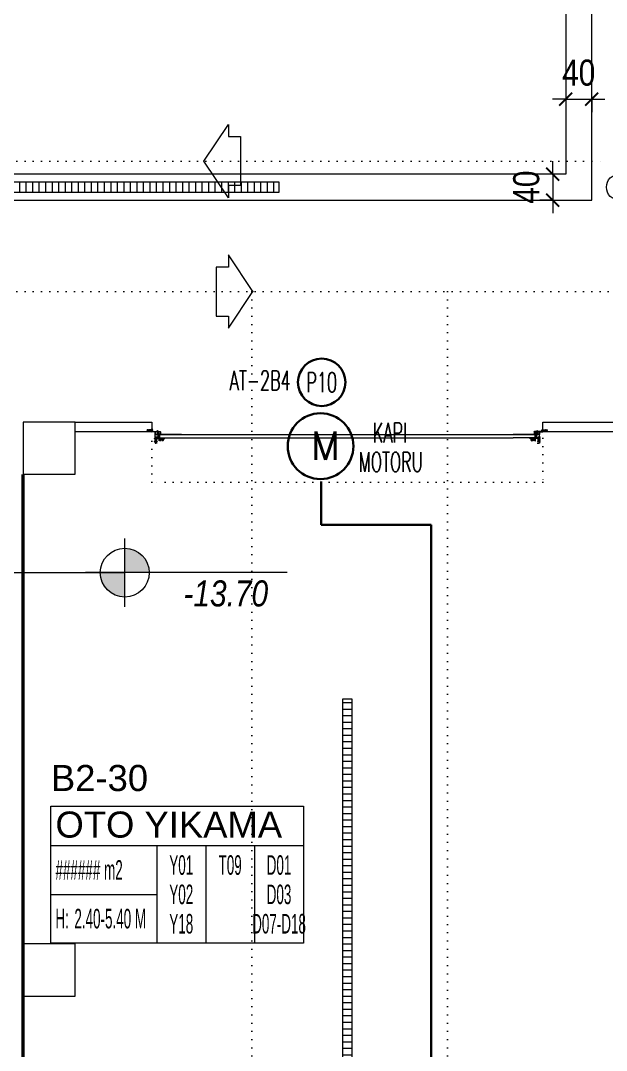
# Model space of a CAD drawing. Header units: metres. Extents: x -13194 to 152406, y -14653 to 29421.
# Drawn here: x 7521 to 8420, y 3117 to 4695 of the extents above; entities that cross this region are included whole.
import ezdxf
from ezdxf.enums import TextEntityAlignment as Align

# ---------------------------------------------------------------- set-up
doc = ezdxf.new("R2010")
doc.units = ezdxf.units.M
doc.header["$LTSCALE"] = 100
doc.header["$MEASUREMENT"] = 0
doc.linetypes.add('DOT2', pattern=[0.125, 0, -0.125])
doc.linetypes.add('HIDDEN', pattern=[0.375, 0.25, -0.125])
doc.layers.get('0').update_dxf_attribs({"color": 9, "lineweight": 9})
for name, color, linetype, lineweight in [('00', 9, 'Continuous', 9), ('01', 9, 'Continuous', 9), ('06D', 9, 'Continuous', 9), ('10', 9, 'Continuous', 9), ('20', 9, 'DOT2', 9), ('21', 9, 'Continuous', 9), ('21_mahal200', 9, 'Continuous', 9), ('25', 9, 'Continuous', 9), ('E-KABLO', 7, 'Continuous', 30), ('E-LINYE', 7, 'Continuous', 30), ('E-MOTOR', 7, 'Continuous', 30), ('E-YAZI', 7, 'Continuous', 30)]:
    doc.layers.add(name, color=color, linetype=linetype, lineweight=lineweight)
doc.styles.add('Arial', font='arial.ttf', dxfattribs={"height": 2.5})
doc.styles.add('E-YAZI', font='txttw.shx')
doc.styles.add('ILGAZ', font='txttw.shx')
doc.styles.add('MuuM_TEXT-ITALIC', font='ARIALNI.TTF')
doc.styles.add('MuuM_TEXT-STANDART', font='ARIALN.TTF')
doc.dimstyles.new('MuuM_DIM200', dxfattribs={"dimscale": 20, "dimtxt": 2, "dimasz": 1, "dimexe": 1, "dimexo": 1, "dimgap": 1, "dimtad": 1, "dimdec": 1, "dimrnd": 0.5, "dimdsep": 46, "dimtxsty": 'MuuM_TEXT-STANDART', "dimblk": 'ARCHTICK', "dimcen": 0, "dimdle": 0.15, "dimclrd": 256, "dimclre": 256, "dimclrt": 256, "dimadec": 0, "dimazin": 0, "dimtfac": 5, "dimtdec": 1, "dimtix": 1, "dimtmove": 2, "dimatfit": 3, "dimldrblk": 'DOT', "dimfxl": 3, "dimfxlon": 1, "dimtolj": 1, "dimlwd": -1, "dimlwe": -1, "dimarcsym": 0})

# ---------------------------------------------------------------- blocks, each defined once
blk = doc.blocks.new('100_MOTOR')
at = {"layer": 'E-MOTOR', "color": 4}
blk.add_circle((0, 0), 1.866, dxfattribs=at)
at = {"layer": 'E-MOTOR', "color": 3, "linetype": 'Continuous', "style": 'ILGAZ'}
blk.add_text('M', height=1.62, dxfattribs=at).set_placement((-0.552, -0.782))
blk = doc.blocks.new('p-kolon_80x80')
blk.add_lwpolyline([(-40, -40), (40, -40), (40, 40), (-40, 40)], close=True)
blk = doc.blocks.new('2.bod.sitatik')
at = {"layer": '01'}
for p in [(7565, -4590), (7565, -5390)]:
    blk.add_blockref('p-kolon_80x80', p, dxfattribs=at)
blk = doc.blocks.new('p-seksiyoonel kapı profil')
for p, q in [((-6.6, 4.1), (-6.8, 4.1)), ((-6.8, -13), (-6.8, 4.1)), ((-6.6, -13), (-6.6, 4.1)), ((-6.3, 4.4), (-6.3, 4.6)), ((-6.3, 4.6), (1, 4.6)), ((-6.3, 4.4), (1, 4.4)), ((-1.4, 1.3), (-1.8, 1.6)), ((-1.8, 1.6), (-1.8, -2.4)), ((-1.8, 1.6), (-1.8, -2.4)), ((-1.4, 1.3), (-1.4, -2.4)), ((-1.2, 1.2), (-1.2, -2.4)), ((-0.7, 1.6), (-1, 1.3)), ((-1, 1.3), (-1, -2.4)), ((-0.7, 1.6), (-0.7, -2.4)), ((-0.6, 1.6), (-0.6, -2.4)), ((0, 0), (33.9, 0)), ((0, 0), (0, 0)), ((1, 4.4), (1, 4.6)), ((1.3, 4.1), (1.5, 4.1)), ((1.3, 4.1), (1.3, 1.6)), ((1.5, 1.6), (1.3, 1.6)), ((1.5, 4.1), (1.5, 1.6)), ((-7.8, -4.2), (-7.8, -3.9)), ((-7.5, -3.9), (-7.8, -3.9)), ((-7.5, -4.2), (-7.8, -4.2)), ((-7.8, -4.2), (-7.1, -4.2)), ((-7.8, -4.2), (-7.8, -4.2)), ((-7.8, -6.5), (-7.8, -6.3)), ((-7.5, -6.3), (-7.8, -6.3)), ((-7.5, -6.5), (-7.8, -6.5)), ((-7.8, -6.6), (-7.8, -6.5)), ((-7.8, -6.6), (-7.1, -6.6)), ((-7.8, -8.9), (-7.8, -8.6)), ((-7.5, -8.6), (-7.8, -8.6)), ((-7.5, -8.9), (-7.8, -8.9)), ((-7.8, -8.9), (-7.1, -8.9)), ((-7.8, -8.9), (-7.8, -8.9)), ((-7.8, -11.3), (-7.8, -11)), ((-7.5, -11), (-7.8, -11)), ((-7.5, -11.3), (-7.8, -11.3)), ((-7.8, -11.3), (-7.1, -11.3)), ((-7.8, -11.3), (-7.8, -11.3)), ((-7.5, -3.9), (-6.8, -3.9)), ((-7.5, -4.2), (-7.5, -3.9)), ((-6.8, -4.2), (-7.5, -4.2)), ((-7.5, -6.3), (-6.8, -6.3)), ((-7.5, -6.5), (-7.5, -6.3)), ((-6.8, -6.5), (-7.5, -6.5)), ((-7.5, -8.6), (-6.8, -8.6)), ((-7.5, -8.9), (-7.5, -8.6)), ((-6.8, -8.9), (-7.5, -8.9)), ((-7.5, -11), (-6.8, -11)), ((-7.5, -11.3), (-7.5, -11)), ((-6.8, -11.3), (-7.5, -11.3)), ((-7.1, -3.4), (-6.8, -3.4)), ((-7.1, -3.6), (-7.1, -3.4)), ((-7.1, -3.6), (-7.1, -3.9)), ((-6.8, -3.6), (-7.1, -3.6)), ((-7.1, -4.2), (-7.1, -4.7)), ((-6.8, -4.7), (-7.1, -4.7)), ((-7.1, -5.8), (-6.8, -5.8)), ((-7.1, -6), (-7.1, -5.8)), ((-7.1, -6), (-7.1, -6.3)), ((-6.8, -6), (-7.1, -6)), ((-7.1, -6.5), (-7.1, -7.1)), ((-6.8, -7.1), (-7.1, -7.1)), ((-7.1, -8.1), (-6.8, -8.1)), ((-7.1, -8.4), (-7.1, -8.1)), ((-7.1, -8.4), (-7.1, -8.6)), ((-6.8, -8.4), (-7.1, -8.4)), ((-7.1, -8.9), (-7.1, -9.4)), ((-6.8, -9.4), (-7.1, -9.4)), ((-7.1, -10.5), (-6.8, -10.5)), ((-7.1, -10.7), (-7.1, -10.5)), ((-7.1, -10.7), (-7.1, -11)), ((-6.8, -10.7), (-7.1, -10.7)), ((-7.1, -11.3), (-7.1, -11.8)), ((-6.8, -11.8), (-7.1, -11.8)), ((-6.8, -3.6), (-6.8, -3.4)), ((-6.8, -3.6), (-6.8, -3.9)), ((-6.8, -4.7), (-6.8, -4.2)), ((-6.8, -6), (-6.8, -5.8)), ((-6.8, -6), (-6.8, -6.3)), ((-6.8, -7.1), (-6.8, -6.6)), ((-6.8, -8.4), (-6.8, -8.1)), ((-6.8, -8.4), (-6.8, -8.6)), ((-6.8, -9.4), (-6.8, -8.9)), ((-6.8, -10.7), (-6.8, -10.5)), ((-6.8, -10.7), (-6.8, -11)), ((-6.8, -11.8), (-6.8, -11.3)), ((-6.6, -13), (-6.8, -13)), ((-6.8, -13), (-6.8, -13)), ((-6.6, -3.9), (-3.5, -3.9)), ((-6.6, -4.2), (-3.5, -4.2)), ((-6.6, -6.3), (-3.5, -6.3)), ((-6.6, -6.5), (-3.5, -6.5)), ((-6.6, -8.7), (-3.5, -8.7)), ((-6.6, -8.9), (-3.5, -8.9)), ((-6.6, -11), (-3.5, -11)), ((-6.6, -11.3), (-3.5, -11.3)), ((-6.3, -13.3), (-6.3, -13.5)), ((-3.3, -13.3), (-6.3, -13.3)), ((-3.3, -13.5), (-6.3, -13.5)), ((-6.3, -13.5), (-5.7, -13.5)), ((-6.3, -13.5), (-6.3, -13.5)), ((-3.4, -4.3), (-6, -4.3)), ((-6, -6.1), (-6, -4.3)), ((-6, -4.7), (-6, -4.7)), ((-6, -5.5), (-6, -4.7)), ((-6, -5.7), (-6, -5.5)), ((-6, -5.7), (-6, -5.7)), ((-6, -6.1), (-3.4, -6.1)), ((-5.7, -13.5), (-5.5, -13.5)), ((-5.7, -13.5), (-5.7, -13.5)), ((-5.5, -13.5), (-5.5, -13.5)), ((-3.5, -3.9), (-3.5, -4.2)), ((-3.5, -6.3), (-3.5, -6.5)), ((-3.5, -8.7), (-3.5, -8.9)), ((-3.5, -11), (-3.5, -11.3)), ((-3.4, -6.1), (-3.4, -4.3)), ((-2.1, -4.4), (-3.4, -4.4)), ((-3.4, -6), (-0.6, -6)), ((-3.3, -13.3), (-3.3, -13.5)), ((-2.1, -2.5), (-2.1, -2.4)), ((-2.1, -2.4), (-0.6, -2.4)), ((-2.1, -2.5), (-0.6, -2.5)), ((-2.1, -4.8), (-2.1, -2.5)), ((-2.1, -4.8), (-0.6, -4.8)), ((-1.6, -3.4), (-1.7, -3.6)), ((-1.7, -3.6), (-1.7, -3.7)), ((-1.7, -3.6), (-1.7, -3.8)), ((-1.7, -3.7), (-1.7, -3.9)), ((-1.7, -3.8), (-1.6, -3.9)), ((-1.7, -3.9), (-1.6, -4)), ((-1.4, -3.3), (-1.6, -3.3)), ((-1.6, -3.3), (-1.6, -3.4)), ((-1.6, -3.8), (-1.4, -3.6)), ((-1.6, -3.9), (-1.5, -4)), ((-1.6, -4), (-1.5, -4.1)), ((-1.5, -4), (-1.4, -4)), ((-1.5, -4.1), (-1.4, -4.1)), ((-1.3, -3.2), (-1.4, -3.3)), ((-1.4, -3.3), (-1.4, -3.6)), ((-1.4, -4), (-1.2, -4.1)), ((-1.4, -4.1), (-1.2, -4.1)), ((-1.2, -3.2), (-1.3, -3.2)), ((-1.2, -3.2), (-1.2, -3.5)), ((-1, -3.3), (-1.2, -3.2)), ((-1.2, -4.1), (-1.1, -4)), ((-1.2, -4.1), (-1.1, -4.1)), ((-1.1, -4), (-1, -4)), ((-1.1, -4.1), (-1, -4.1)), ((-1, -3.3), (-1, -3.6)), ((-0.9, -3.3), (-1, -3.3)), ((-1, -3.6), (-0.8, -3.8)), ((-1, -4), (-0.9, -3.9)), ((-1, -4.1), (-0.9, -4)), ((-0.8, -3.4), (-0.9, -3.3)), ((-0.9, -3.9), (-0.8, -3.8)), ((-0.9, -4), (-0.8, -3.9)), ((-0.8, -3.6), (-0.8, -3.4)), ((-0.8, -3.7), (-0.8, -3.6)), ((-0.8, -3.8), (-0.8, -3.6)), ((-0.8, -3.9), (-0.8, -3.7)), ((-0.1, 0), (-0.6, 0)), ((-0.6, -2), (-0.6, 0)), ((-0.6, -0.6), (-0.6, -0.7)), ((-0.6, -1.7), (-0.6, -1.7)), ((-0.6, -2), (-0.1, -2)), ((-0.6, -2), (-0.6, -2.4)), ((-0.6, -2.4), (-0.6, -2.5)), ((-0.6, -2.4), (-0.1, -2.4)), ((-0.6, -2.5), (-0.6, -2.5)), ((-0.6, -3.2), (-0.6, -2.5)), ((-0.6, -2.5), (-0.2, -2.5)), ((-0.6, -4.8), (-0.6, -3.2)), ((-0.6, -3.2), (-0.5, -3.2)), ((-0.6, -5.8), (-0.6, -4.8)), ((-0.6, -4.8), (-0.5, -4.8)), ((-0.6, -4.8), (-0.6, -5.3)), ((-0.1, -5.3), (-0.6, -5.3)), ((-0.6, -9.6), (-0.6, -5.3)), ((-0.6, -5.8), (-0.6, -5.8)), ((-0.6, -6), (-0.6, -5.8)), ((-0.1, -9.6), (-0.6, -9.6)), ((-0.5, -3.2), (-0.4, -3.2)), ((-0.5, -4.8), (-0.5, -3.2)), ((-0.4, -4.8), (-0.5, -4.8)), ((-0.4, -3.1), (-0.3, -2.9)), ((-0.4, -3.2), (-0.4, -3.1)), ((-0.3, -4.8), (-0.4, -4.8)), ((-0.3, -2.7), (-0.2, -2.5)), ((-0.3, -2.9), (-0.3, -2.7)), ((-0.2, -4.8), (-0.3, -4.8)), ((-0.3, -4.8), (-0.3, -4.8)), ((-0.2, -2.5), (-0.2, -2.5)), ((-0.2, -2.5), (-0.1, -2.5)), ((-0.1, -4.8), (-0.2, -4.8)), ((-0.2, -4.8), (-0.2, -4.8)), ((-0.1, -5.8), (-0.2, -5.8)), ((-0.2, -5.8), (0.4, -5.8)), ((-0.1, -0.2), (-0.1, 0)), ((-0.1, -0.2), (0, -0.2)), ((-0.1, -5.3), (-0.1, -0.2)), ((-0.1, -2.5), (-0.1, -2.4)), ((-0.1, -2.5), (-0.1, -2.5)), ((-0.1, -4.8), (-0.1, -4.8)), ((-0.1, -4.8), (-0.1, -4.8)), ((-0.1, -5.3), (0, -5.3)), ((-0.1, -5.8), (-0.1, -5.3)), ((0.4, -5.8), (-0.1, -5.8)), ((0.1, -5.8), (-0.1, -5.8)), ((-0.1, -9.6), (-0.1, -5.8)), ((33.9, 0), (0, 0)), ((0, 0), (0, -0.4)), ((0, -0.4), (0, -0.5)), ((0, -0.5), (0, -0.6)), ((0, -0.6), (0, -0.6)), ((0, -0.6), (0, -0.9)), ((0, -0.9), (0, -0.9)), ((0, -0.9), (0, -0.9)), ((0, -0.9), (0, -1.5)), ((0, -1.5), (0, -1.6)), ((0, -1.6), (0, -2.1)), ((0, -2.1), (0, -2.2)), ((0, -2.2), (0, -2.3)), ((0, -2.3), (0, -2.7)), ((0, -2.7), (0, -3.1)), ((0, -3.1), (0, -3.2)), ((0, -3.2), (0, -3.4)), ((0, -3.4), (0, -4.5)), ((0, -4.5), (0, -4.5)), ((0, -4.5), (0, -4.5)), ((0, -4.5), (0, -4.8)), ((0, -4.8), (0, -4.8)), ((0, -4.8), (0, -4.9)), ((0, -4.9), (0, -5.1)), ((0, -5.1), (0, -5.4)), ((0, -5.4), (33.9, -5.4)), ((0.1, -5.8), (0.1, -5.4)), ((0.1, -5.8), (0.1, -5.9)), ((0.3, -5.8), (0.1, -5.8)), ((0.1, -5.8), (0.2, -5.8)), ((0.4, -5.9), (0.1, -5.9)), ((0.1, -5.9), (0.4, -5.9)), ((0.4, -6.6), (0.1, -6.6)), ((0.1, -7.6), (0.4, -7.6)), ((0.1, -8.7), (0.1, -8.3)), ((0.4, -8.3), (0.1, -8.3)), ((2.2, -8.7), (0.1, -8.7)), ((0.3, -5.8), (0.3, -5.4)), ((0.3, -5.8), (0.4, -5.8)), ((0.4, -5.4), (0.4, -5.5)), ((0.4, -5.8), (0.4, -5.4)), ((0.4, -5.5), (0.4, -5.5)), ((0.4, -5.5), (0.4, -5.6)), ((0.4, -5.6), (0.4, -5.7)), ((0.4, -5.7), (0.4, -5.8)), ((0.4, -8.4), (0.4, -5.8)), ((3.9, -5.8), (0.4, -5.8)), ((0.4, -8.4), (0.4, -5.8)), ((0.4, -5.8), (0.4, -5.8)), ((3.9, -8.4), (0.4, -8.4)), ((0.4, -8.4), (0.4, -8.4)), ((0.9, -7.1), (0.9, -7.2)), ((1, -7.1), (0.9, -7.1)), ((0.9, -7.2), (1, -7.4)), ((1, -7.4), (1.1, -7.6)), ((1.1, -7.6), (1.2, -7.8)), ((1.1, -9.2), (1.1, -8.7)), ((1.2, -9.2), (1.1, -9.2)), ((1.1, -9.2), (1.1, -9.2)), ((1.1, -9.2), (1.2, -9.2)), ((1.1, -9.2), (1.1, -9.2)), ((1.1, -9.2), (1.1, -9.2)), ((1.2, -9.2), (1.1, -9.2)), ((1.3, -6.8), (1.2, -7)), ((1.2, -7), (1.2, -7.2)), ((1.2, -7.2), (1.3, -7.4)), ((1.2, -7.8), (1.3, -8)), ((1.2, -9.2), (1.2, -8.7)), ((1.2, -9.2), (1.4, -9.2)), ((1.4, -9.2), (1.2, -9.2)), ((1.6, -9.2), (1.2, -9.2)), ((1.2, -9.2), (1.2, -9.2)), ((1.4, -6.4), (1.3, -6.6)), ((1.3, -6.6), (1.3, -6.8)), ((1.3, -7.1), (1.4, -6.9)), ((1.4, -7.3), (1.3, -7.1)), ((1.3, -7.4), (1.3, -7.6)), ((1.3, -7.6), (1.5, -7.8)), ((1.3, -8), (1.5, -8.1)), ((1.6, -6.2), (1.4, -6.4)), ((1.6, -6.5), (1.4, -6.6)), ((1.4, -6.7), (1.4, -6.6)), ((1.4, -6.6), (1.5, -6.9)), ((1.5, -6.6), (1.4, -6.6)), ((1.4, -6.9), (1.4, -6.7)), ((1.4, -6.9), (1.4, -6.7)), ((1.4, -7.1), (1.4, -6.9)), ((1.4, -7.3), (1.4, -7.1)), ((1.5, -7.5), (1.4, -7.3)), ((1.4, -7.5), (1.4, -7.3)), ((1.5, -7.7), (1.4, -7.5)), ((1.4, -9.2), (1.7, -9.2)), ((1.4, -9.2), (1.4, -9.2)), ((1.6, -9.2), (1.4, -9.2)), ((1.5, -6.5), (1.7, -6.3)), ((1.5, -6.6), (1.6, -6.5)), ((1.5, -6.6), (1.5, -6.5)), ((1.5, -6.6), (1.6, -6.5)), ((1.5, -6.9), (1.5, -6.6)), ((1.5, -6.9), (1.5, -7.2)), ((1.6, -7.1), (1.5, -6.9)), ((1.5, -7.2), (1.5, -7.2)), ((1.5, -7.2), (1.5, -7.5)), ((1.5, -7.7), (1.5, -7.5)), ((1.5, -7.5), (1.5, -7.8)), ((1.5, -7.7), (1.5, -7.7)), ((1.5, -7.8), (1.6, -8)), ((1.6, -7.8), (1.5, -7.8)), ((1.5, -7.8), (1.8, -7.9)), ((1.5, -8.1), (1.7, -8.2)), ((1.7, -6.1), (1.6, -6.2)), ((1.6, -6.5), (1.7, -6.3)), ((1.6, -6.5), (2, -6.3)), ((1.9, -6.3), (1.6, -6.5)), ((1.6, -6.8), (1.7, -6.7)), ((1.6, -6.9), (1.6, -6.8)), ((1.6, -7.1), (1.6, -6.9)), ((1.6, -7.2), (1.6, -7.1)), ((1.6, -7.2), (1.6, -7.1)), ((1.6, -7.5), (1.6, -7.2)), ((1.6, -7.3), (1.6, -7.2)), ((1.6, -7.4), (1.6, -7.3)), ((1.7, -7.6), (1.6, -7.4)), ((1.6, -7.8), (1.6, -7.5)), ((1.7, -7.9), (1.6, -7.8)), ((1.7, -7.9), (1.6, -7.8)), ((1.9, -7.9), (1.6, -7.8)), ((1.6, -8), (1.8, -8.1)), ((1.7, -9.2), (1.6, -9.2)), ((1.9, -6), (1.7, -6.1)), ((1.7, -6.3), (1.9, -6.2)), ((1.7, -6.3), (1.8, -6.2)), ((1.7, -6.6), (1.8, -6.4)), ((1.7, -6.7), (1.7, -6.6)), ((1.8, -7.7), (1.7, -7.6)), ((1.9, -8), (1.7, -7.9)), ((1.8, -8), (1.7, -7.9)), ((1.7, -8.2), (1.9, -8.3)), ((1.7, -9.2), (1.7, -8.7)), ((1.7, -9.2), (1.9, -9.2)), ((1.9, -9.2), (1.7, -9.2)), ((2, -9.2), (1.7, -9.2)), ((1.8, -6.2), (2, -6.1)), ((1.8, -6.4), (1.9, -6.4)), ((1.8, -7.8), (1.8, -7.7)), ((1.9, -7.9), (1.8, -7.8)), ((1.8, -7.9), (2.1, -8)), ((2, -8.1), (1.8, -8)), ((1.8, -8.1), (1.9, -8.2)), ((2.1, -5.9), (1.9, -6)), ((1.9, -6.2), (2.1, -6.1)), ((2, -6.2), (1.9, -6.3)), ((1.9, -6.4), (2, -6.3)), ((2, -7.9), (1.9, -7.9)), ((2.1, -8), (1.9, -7.9)), ((2.1, -8.1), (1.9, -8)), ((1.9, -8.2), (2.1, -8.3)), ((1.9, -8.3), (2.1, -8.3)), ((2.1, -9.2), (1.9, -9.2)), ((1.9, -9.2), (1.9, -9.2)), ((2, -9.2), (1.9, -9.2)), ((2.4, -5.9), (2, -6.2)), ((2, -6.1), (2.2, -6)), ((2, -6.3), (2.1, -6.2)), ((2, -6.3), (2.1, -6.2)), ((2, -6.9), (2.1, -6.8)), ((2.1, -6.9), (2, -7.1)), ((2, -7.1), (2, -6.9)), ((2, -7.1), (2, -7.2)), ((2, -7.2), (2, -7.1)), ((2, -7.2), (2.1, -7.3)), ((2, -7.4), (2, -7.2)), ((2.1, -7.5), (2, -7.4)), ((2.1, -8), (2, -7.9)), ((2.2, -8.2), (2, -8.1)), ((2.1, -9.2), (2, -9.2)), ((2.3, -5.9), (2.1, -5.9)), ((2.1, -6.2), (2.4, -5.9)), ((2.1, -6.1), (2.3, -6)), ((2.1, -6.2), (2.2, -6.1)), ((2.1, -6.8), (2.2, -6.6)), ((2.3, -6.7), (2.1, -6.8)), ((2.1, -6.8), (2.1, -6.9)), ((2.1, -7.3), (2.2, -7.5)), ((2.3, -7.6), (2.1, -7.5)), ((2.1, -8), (2.1, -8)), ((2.1, -8), (2.1, -8)), ((2.1, -8), (2.4, -8.1)), ((2.4, -8.1), (2.1, -8)), ((2.3, -8), (2.1, -8)), ((2.3, -8.2), (2.1, -8.1)), ((2.1, -8.3), (2.4, -8.3)), ((2.1, -8.3), (2.2, -8.3)), ((2.1, -9.2), (2.1, -8.7)), ((2.1, -9.2), (2.1, -9.2)), ((2.2, -6), (2.3, -6)), ((2.2, -6.1), (2.3, -6.1)), ((2.2, -6.6), (2.3, -6.5)), ((2.2, -7.5), (2.3, -7.5)), ((2.5, -8.2), (2.2, -8.2)), ((2.2, -8.7), (2.2, -8.4)), ((4.6, -8.7), (2.2, -8.7)), ((2.4, -5.9), (2.3, -5.9)), ((2.3, -6), (2.3, -6)), ((2.3, -6.1), (2.5, -6.1)), ((2.3, -6.5), (2.5, -6.5)), ((2.5, -6.6), (2.3, -6.6)), ((2.4, -6.6), (2.3, -6.7)), ((2.3, -7.5), (2.5, -7.6)), ((2.3, -7.6), (2.5, -7.6)), ((2.4, -7.7), (2.3, -7.6)), ((2.4, -8.1), (2.3, -8)), ((2.5, -8.2), (2.3, -8.2)), ((2.5, -5.9), (2.4, -5.9)), ((2.4, -5.9), (2.4, -5.9)), ((2.4, -5.9), (2.7, -6.1)), ((2.5, -6.6), (2.4, -6.6)), ((2.6, -7.7), (2.4, -7.7)), ((2.4, -8.1), (2.6, -8.2)), ((2.7, -8.2), (2.4, -8.1)), ((2.5, -8.1), (2.4, -8.1)), ((2.4, -8.3), (2.6, -8.3)), ((2.7, -5.9), (2.5, -5.9)), ((2.5, -6), (2.7, -6)), ((2.5, -6.1), (2.6, -6.1)), ((2.5, -6.5), (2.6, -6.5)), ((2.5, -6.5), (2.5, -6.5)), ((2.5, -6.5), (2.7, -6.6)), ((2.5, -6.5), (2.6, -6.5)), ((2.5, -6.5), (2.6, -6.5)), ((2.7, -6.6), (2.5, -6.6)), ((2.7, -6.6), (2.5, -6.6)), ((2.5, -7.6), (2.7, -7.6)), ((2.5, -7.6), (2.6, -7.6)), ((2.7, -7.6), (2.5, -7.7)), ((2.6, -7.7), (2.5, -7.7)), ((2.5, -7.7), (2.5, -7.7)), ((2.6, -7.7), (2.5, -7.7)), ((2.7, -8.1), (2.5, -8.1)), ((2.5, -8.2), (2.5, -8.2)), ((2.6, -6.1), (2.7, -6.1)), ((2.6, -6.5), (2.8, -6.6)), ((2.6, -6.5), (2.8, -6.5)), ((2.6, -6.5), (2.7, -6.5)), ((2.6, -7.6), (2.8, -7.5)), ((2.8, -7.6), (2.6, -7.7)), ((2.8, -7.6), (2.6, -7.7)), ((2.7, -7.7), (2.6, -7.7)), ((2.7, -8.2), (2.6, -8.2)), ((2.6, -8.3), (2.7, -8.3)), ((2.9, -6), (2.7, -5.9)), ((2.7, -6), (2.9, -6.1)), ((2.7, -6.1), (2.9, -6.1)), ((2.7, -6.1), (3, -6.2)), ((2.7, -6.5), (2.9, -6.6)), ((2.7, -6.6), (2.7, -6.6)), ((2.8, -6.7), (2.7, -6.6)), ((2.7, -6.6), (2.8, -6.7)), ((2.8, -7.5), (2.7, -7.6)), ((2.7, -7.6), (2.7, -7.6)), ((2.9, -7.6), (2.7, -7.7)), ((2.8, -8.1), (2.7, -8.1)), ((2.9, -8.2), (2.7, -8.3)), ((2.8, -8.2), (2.7, -8.2)), ((2.7, -8.3), (2.7, -8.3)), ((2.8, -6.5), (2.9, -6.6)), ((2.8, -6.7), (2.8, -6.6)), ((2.8, -6.6), (2.9, -6.7)), ((2.9, -6.8), (2.8, -6.7)), ((2.8, -6.7), (2.9, -6.7)), ((2.9, -7.4), (2.8, -7.5)), ((2.8, -7.6), (2.8, -7.5)), ((2.8, -7.5), (2.8, -7.5)), ((2.8, -7.5), (2.9, -7.5)), ((2.9, -7.5), (2.8, -7.6)), ((2.9, -7.5), (2.8, -7.6)), ((3.1, -7.9), (2.8, -8.2)), ((2.9, -8), (2.8, -8.1)), ((2.9, -8.1), (2.8, -8.2)), ((3.1, -6.1), (2.9, -6)), ((2.9, -6.1), (3.1, -6.2)), ((2.9, -6.1), (3, -6.2)), ((2.9, -6.6), (3, -6.7)), ((2.9, -6.6), (3, -6.7)), ((2.9, -6.7), (3, -6.8)), ((3, -6.9), (2.9, -6.8)), ((2.9, -7.5), (3, -7.3)), ((3, -7.4), (2.9, -7.5)), ((3, -7.4), (2.9, -7.5)), ((3, -7.5), (2.9, -7.6)), ((3.3, -8), (2.9, -8.2)), ((3.1, -8), (2.9, -8.1)), ((3, -8), (2.9, -8)), ((3, -6.2), (3.1, -6.2)), ((3, -6.2), (3, -6.2)), ((3, -6.2), (3.3, -6.3)), ((3, -6.7), (3.1, -6.9)), ((3, -6.7), (3, -6.9)), ((3, -6.8), (3.1, -6.9)), ((3, -7.1), (3, -6.9)), ((3, -6.9), (3.1, -7)), ((3, -7.2), (3, -7.1)), ((3.1, -7.1), (3, -7.3)), ((3, -7.3), (3, -7.2)), ((3.1, -7.2), (3, -7.4)), ((3, -7.3), (3, -7.4)), ((3.1, -7.4), (3, -7.5)), ((3.1, -7.9), (3, -8)), ((3.2, -6.2), (3.1, -6.1)), ((3.1, -6.2), (3.3, -6.3)), ((3.1, -6.2), (3.2, -6.3)), ((3.1, -6.9), (3.1, -7.1)), ((3.1, -6.9), (3.2, -7)), ((3.2, -7), (3.1, -7.2)), ((3.1, -7), (3.1, -7.2)), ((3.1, -7.2), (3.1, -7.4)), ((3.2, -7.8), (3.1, -7.9)), ((3.3, -7.8), (3.1, -7.9)), ((3.3, -7.9), (3.1, -8)), ((3.2, -6.3), (3.3, -6.4)), ((3.3, -7.7), (3.2, -7.8)), ((3.3, -6.2), (3.4, -6.4)), ((3.3, -6.3), (3.5, -6.4)), ((3.3, -6.4), (3.4, -6.5)), ((3.4, -7.6), (3.3, -7.7)), ((3.6, -7.6), (3.3, -7.8)), ((3.5, -7.7), (3.3, -8)), ((3.4, -7.8), (3.3, -7.9)), ((3.4, -6.5), (3.4, -6.6)), ((3.4, -6.6), (3.5, -6.7)), ((3.5, -7.5), (3.4, -7.6)), ((3.5, -6.4), (3.5, -6.7)), ((3.5, -6.5), (3.6, -6.9)), ((3.5, -6.7), (3.6, -6.9)), ((3.5, -6.7), (3.5, -6.9)), ((3.5, -6.7), (3.6, -7)), ((3.5, -6.9), (3.6, -7)), ((3.6, -7.3), (3.5, -7.4)), ((3.5, -7.4), (3.5, -7.5)), ((3.5, -7.6), (3.5, -7.7)), ((3.6, -6.9), (3.6, -7.3)), ((3.6, -6.9), (3.6, -7.1)), ((3.6, -7), (3.6, -7.1)), ((3.6, -7), (3.6, -7)), ((3.6, -7), (3.6, -7.3)), ((3.6, -7.1), (3.6, -7.2)), ((3.6, -7.1), (3.6, -7.3)), ((3.6, -7.3), (3.6, -7.4)), ((3.6, -7.3), (3.6, -7.6)), ((3.9, -5.5), (3.9, -5.4)), ((3.9, -5.6), (3.9, -5.5)), ((3.9, -5.5), (3.9, -5.5)), ((3.9, -5.7), (3.9, -5.6)), ((3.9, -5.8), (3.9, -5.7)), ((3.9, -8.4), (3.9, -5.8)), ((3.9, -5.8), (4, -5.8)), ((3.9, -7.6), (6.1, -7.6)), ((3.9, -8.3), (6.1, -8.3)), ((3.9, -9.2), (3.9, -8.7)), ((3.9, -9.2), (4, -9.2)), ((4, -9.2), (3.9, -9.2)), ((4.1, -9.2), (3.9, -9.2)), ((4, -5.8), (4, -5.4)), ((4, -5.8), (4, -7.6)), ((8.9, -5.8), (4, -5.8)), ((4.1, -9.2), (4, -9.2)), ((4, -9.2), (4.1, -9.2)), ((4, -9.2), (4, -9.2)), ((4.1, -9.2), (4.1, -8.7)), ((4.1, -9.2), (4.4, -9.2)), ((4.4, -9.2), (4.1, -9.2)), ((4.6, -9.2), (4.1, -9.2)), ((4.1, -9.2), (4.1, -9.2)), ((4.4, -9.2), (4.6, -9.2)), ((4.4, -9.2), (4.4, -9.2)), ((4.6, -9.2), (4.4, -9.2)), ((4.6, -8.3), (4.6, -9.7)), ((5.7, -9.7), (4.6, -9.7)), ((5.7, -9.7), (5.7, -8.3)), ((5.9, -8.7), (5.7, -8.7)), ((5.9, -8.7), (5.9, -8.3)), ((6.1, -7.6), (6.1, -8.3)), ((6.1, -7.6), (6.6, -7.6)), ((6.1, -8.3), (6.6, -8.3)), ((6.3, -7.6), (6.3, -5.8)), ((8, -5.8), (6.6, -5.8)), ((6.6, -5.8), (8.1, -5.8)), ((6.6, -7.6), (6.6, -8.3)), ((6.8, -5.8), (6.8, -5.9)), ((7.8, -5.9), (6.8, -5.9)), ((6.8, -5.9), (7.8, -5.9)), ((7.8, -5.9), (7.8, -5.8)), ((8.9, -5.8), (8.9, -5.4))]:
    blk.add_line(p, q)
for centre, radius, start, end in [((-6.3, 4.1), 0.473, 90, 180), ((-6.3, 4.1), 0.236, 90, 180), ((-1.2, 1.5), 0.295, 225, 269.1856), ((-1.2, 1.5), 0.295, 270.3711, 314.3764), ((1, 4.1), 0.473, 0, 90), ((1, 4.1), 0.236, 0, 90), ((-6.8, -3.9), 0.0295, 180, 258.463), ((-6.8, -4.2), 0.0295, 101.537, 180), ((-6.8, -6.3), 0.0295, 180, 258.463), ((-6.8, -6.6), 0.0295, 101.537, 180), ((-6.8, -8.6), 0.0295, 180, 258.463), ((-6.8, -8.9), 0.0295, 101.537, 180), ((-6.8, -11), 0.0295, 180, 258.463), ((-6.8, -11.3), 0.0295, 101.537, 180), ((-6.3, -13), 0.473, 180, 270), ((-6.3, -13), 0.473, 180, 270), ((-6.3, -13), 0.236, 180, 270), ((-1.2, -3.8), 0.295, 90.8144, 135), ((-1.2, -3.8), 0.295, 45.6236, 89.6289), ((-0.1, -5.3), 0.472, 180, 270), ((-0.1, -5.8), 0.0295, 180, 270), ((0.1, -7.1), 0.502, 90, 116.3511), ((0.1, -7.1), 0.502, 243.6489, 270), ((0.1, -5.9), 0.0177, 180, 270), ((6.6, -5.8), 0.0295, 180, 270), ((6.8, -5.9), 0.0177, 180, 270), ((7.8, -5.9), 0.0177, 270, 0), ((8, -5.8), 0.0295, 270, 0)]:
    blk.add_arc(centre, radius, start, end)
blk = doc.blocks.new('çelik dübel')
at = {"layer": '10', "linetype": 'HIDDEN', "ltscale": 7}
for p, q in [((-87, -2), (-85, 2)), ((-85, -6), (-85, 2)), ((-68, 2), (-85, 2)), ((-75, -6), (-75, 2)), ((-70, -6), (-70, 2)), ((-68, 3), (-58, 2)), ((-68, -7), (-68, 3)), ((-58, -6), (-58, 2)), ((-53, 2), (-58, 2)), ((-8, 2), (-58, 2)), ((-53, -6), (-53, 2)), ((-25, -6), (-25, 2)), ((-25, -6), (-24, 2)), ((-23, -6), (-22, 2)), ((-21, -6), (-20, 2)), ((-19, -6), (-18, 2)), ((-17, -6), (-16, 2)), ((-85, -6), (-87, -2)), ((-68, -6), (-85, -6)), ((-68, -7), (-58, -6)), ((-53, -5), (-58, -5)), ((-8, -6), (-58, -6))]:
    blk.add_line(p, q, dxfattribs=at)
at = {"layer": '10', "linetype": 'Continuous'}
for p, q in [((-15, -6), (-14, 2)), ((-13, -6), (-12, 2)), ((-11, -6), (-10, 1)), ((-10, -9), (-10, 5)), ((-9, 5), (-10, 5)), ((-9, -9), (-9, 5)), ((-8, 2), (-8, 3)), ((-8, -4), (-8, 0)), ((-5, 4), (-7, 4)), ((-5, 1), (-7, 1)), ((-4, 2), (-4, 3)), ((-1, 2), (-4, 2)), ((-4, -4), (-4, 0)), ((-3, -6), (-2, 2)), ((-1, -6), (0, 1)), ((0, -5), (0, 1)), ((-9, -9), (-10, -9)), ((-8, -6), (-8, -7)), ((-5, -5), (-7, -5)), ((-5, -8), (-7, -8)), ((-4, -6), (-4, -7)), ((-1, -6), (-4, -6))]:
    blk.add_line(p, q, dxfattribs=at)
at = {"layer": '10', "color": 4}
for p, q in [((-10, 3), (-10, 5)), ((-10, -7), (-10, -9))]:
    blk.add_line(p, q, dxfattribs=at)
at = {"layer": '10', "linetype": 'HIDDEN'}
for points in [[(-68, 1), (-67, 0), (-67, 0), (-67, 0), (-66, -1), (-66, -1), (-66, -2), (-65, -2), (-65, -3), (-65, -3), (-65, -3), (-65, -3), (-64, -4), (-64, -4), (-64, -3), (-64, -3), (-63, -3), (-63, -3), (-63, -3), (-63, -2), (-62, -2), (-62, -2), (-62, -1), (-62, -1), (-61, -1), (-61, -1), (-61, -1), (-61, 0), (-61, 0), (-60, -1), (-60, -1), (-60, -1), (-60, -1), (-60, -1), (-60, -2), (-59, -2), (-59, -3), (-59, -3), (-59, -3), (-58, -3), (-58, -3)], [(-68, 0), (-68, 0), (-68, 0), (-68, -1), (-68, -1), (-68, -1), (-68, -1), (-68, -1), (-68, -1), (-68, -1), (-68, -1), (-68, -1), (-67, -1), (-67, -1), (-67, -1), (-67, -1), (-67, -1), (-67, -1), (-67, -1), (-67, -1), (-67, -1), (-67, -1), (-67, -1), (-67, -1), (-67, -1), (-67, -1), (-67, -1), (-67, -2), (-67, -2), (-67, -2), (-67, -2), (-67, -2), (-67, -2), (-67, -2), (-67, -2), (-67, -2), (-67, -2), (-67, -2), (-67, -2), (-67, -2), (-67, -2), (-67, -2), (-67, -2), (-66, -2), (-66, -3), (-66, -3), (-66, -3), (-66, -3), (-66, -3), (-66, -3), (-66, -3), (-66, -3), (-66, -3), (-66, -3), (-66, -3), (-66, -3), (-66, -3), (-66, -3), (-66, -3), (-66, -3), (-66, -3), (-66, -4), (-66, -4), (-66, -4), (-66, -4), (-66, -4), (-66, -4), (-66, -4), (-66, -4), (-66, -4), (-66, -4), (-66, -4), (-65, -4), (-65, -4), (-65, -4), (-65, -4), (-65, -4), (-65, -4), (-65, -4), (-65, -4), (-65, -4), (-65, -4), (-65, -4), (-65, -4), (-65, -4), (-65, -4), (-65, -5), (-65, -5), (-65, -5), (-64, -5), (-64, -5), (-64, -5), (-64, -5), (-64, -5), (-64, -5), (-64, -5), (-64, -5), (-64, -5), (-64, -5), (-64, -4), (-64, -4), (-64, -4), (-64, -4), (-64, -4), (-64, -4), (-63, -4), (-63, -4), (-63, -4), (-63, -4), (-63, -4), (-63, -4), (-63, -4), (-63, -4), (-63, -4), (-63, -4), (-63, -4), (-63, -4), (-63, -4), (-63, -4), (-63, -4), (-63, -4), (-63, -4), (-63, -4), (-63, -4), (-63, -4), (-63, -4), (-63, -4), (-63, -4), (-63, -4), (-62, -4), (-62, -4), (-62, -3), (-62, -3), (-62, -3), (-62, -3), (-62, -3), (-62, -3), (-62, -3), (-62, -3), (-62, -3), (-62, -3), (-62, -3), (-62, -3), (-62, -3), (-62, -3), (-62, -3), (-62, -3), (-62, -3), (-62, -3), (-62, -3), (-62, -3), (-62, -3), (-62, -3), (-62, -3), (-62, -3), (-62, -3), (-62, -2), (-61, -2), (-61, -2), (-61, -2), (-61, -2), (-61, -2), (-61, -2), (-61, -2), (-61, -2), (-61, -2), (-61, -2), (-61, -2), (-61, -2), (-61, -2), (-61, -2), (-61, -2), (-61, -2), (-61, -2), (-61, -2), (-61, -2), (-61, -2), (-61, -2), (-61, -2), (-61, -2), (-61, -2), (-61, -2), (-61, -2), (-61, -2), (-61, -2), (-61, -2), (-61, -2), (-61, -2), (-61, -2), (-61, -2), (-61, -2), (-61, -2), (-61, -2), (-61, -2), (-61, -2), (-61, -2), (-61, -2), (-61, -2), (-61, -2), (-61, -2), (-60, -2), (-60, -2), (-60, -2), (-60, -2), (-60, -3), (-60, -3), (-60, -3), (-60, -3), (-60, -3), (-60, -3), (-60, -3), (-60, -3), (-60, -3), (-60, -3), (-60, -3), (-60, -3), (-60, -3), (-60, -3), (-60, -3), (-60, -3), (-60, -3), (-60, -3), (-60, -4), (-60, -4), (-60, -4), (-60, -4), (-60, -4), (-60, -4), (-59, -4), (-59, -4), (-59, -4), (-59, -4), (-59, -4), (-59, -4), (-59, -4), (-59, -4), (-59, -4), (-59, -4), (-58, -4), (-58, -4), (-58, -5)]]:
    blk.add_lwpolyline(points, dxfattribs=at)
at = {"layer": '10', "linetype": 'Continuous'}
for centre, start, end in [((-7, 3), 90, 180), ((-7, 2), 180, 270), ((-7, 0), 90, 180), ((-5, 3), 0, 90), ((-5, 2), 270, 0), ((-5, 0), 0, 90), ((-1, 1), 0, 90), ((-7, -4), 180, 270), ((-7, -6), 90, 180), ((-7, -7), 180, 270), ((-5, -4), 270, 0), ((-5, -6), 0, 90), ((-5, -7), 270, 0), ((-1, -5), 270, 0)]:
    blk.add_arc(centre, 1, start, end, dxfattribs=at)
blk = doc.blocks.new('dsa')
at = {"layer": '10'}
for p, q in [((61905.8, 2715.5, 0), (61905.8, 2715.2, 0)), ((61907.4, 2715.6, 0), (61906, 2715.6, 0)), ((61906.2, 2715.8, 0), (61906.3, 2715.9, 0)), ((61906.2, 2715.8, 0), (61907.2, 2715.8, 0)), ((61906.2, 2715.8, 0), (61906.2, 2715.8, 0)), ((61906.2, 2715.8, 0), (61906.2, 2715.8, 0)), ((61906.2, 2715.7, 0), (61906.2, 2715.8, 0)), ((61906.2, 2715.6, 0), (61907.2, 2715.7, 0)), ((61906.2, 2715.6, 0), (61906.2, 2715.7, 0)), ((61906.2, 2715.7, 0), (61906.2, 2715.7, 0)), ((61906.2, 2715.6, 0), (61906.2, 2715.6, 0)), ((61906.2, 2715.6, 0), (61906.2, 2715.6, 0)), ((61906.7, 2715.9, 0), (61906.3, 2715.9, 0)), ((61906.3, 2715.5, 0), (61906.3, 2715.2, 0)), ((61906.7, 2715.9, 0), (61907.1, 2715.9, 0)), ((61907.2, 2715.8, 0), (61907.1, 2715.9, 0)), ((61907.1, 2715.5, 0), (61907.1, 2715.2, 0)), ((61907.1, 2715.5, 0), (61907.1, 2715.5, 0)), ((61907.2, 2715.8, 0), (61907.2, 2715.7, 0)), ((61907.2, 2715.8, 0), (61907.2, 2715.8, 0)), ((61907.2, 2715.8, 0), (61907.2, 2715.8, 0)), ((61907.2, 2715.8, 0), (61907.2, 2715.8, 0)), ((61907.2, 2715.7, 0), (61907.2, 2715.7, 0)), ((61907.2, 2715.7, 0), (61907.2, 2715.7, 0)), ((61907.2, 2715.7, 0), (61907.2, 2715.6, 0)), ((61907.2, 2715.6, 0), (61907.2, 2715.6, 0)), ((61907.6, 2715.2, 0), (61907.6, 2715.5, 0)), ((61905.8, 2715.2, 0), (61907.6, 2715.2, 0)), ((61905.8, 2710.3, 0), (61907.6, 2710.3, 0)), ((61905.8, 2710, 0), (61905.8, 2710.3, 0)), ((61907.4, 2709.9, 0), (61906, 2709.9, 0)), ((61906.2, 2715.2, 0), (61907.2, 2715.2, 0)), ((61906.2, 2715.1, 0), (61906.2, 2715.2, 0)), ((61906.2, 2715, 0), (61906.2, 2710.5, 0)), ((61906.2, 2710.3, 0), (61907.2, 2710.3, 0)), ((61906.2, 2710.3, 0), (61906.2, 2710.3, 0)), ((61906.3, 2710, 0), (61906.3, 2710.3, 0)), ((61907.1, 2709.9, 0), (61907.1, 2710.3, 0)), ((61907.1, 2709.9, 0), (61907.1, 2710, 0)), ((61907.2, 2715.2, 0), (61907.2, 2715.1, 0)), ((61907.2, 2715.2, 0), (61907.2, 2715.1, 0)), ((61907.2, 2710.5, 0), (61907.2, 2715, 0)), ((61907.2, 2710.5, 0), (61907.2, 2715, 0)), ((61907.2, 2710.3, 0), (61907.2, 2710.3, 0)), ((61907.2, 2710.3, 0), (61907.2, 2710.3, 0)), ((61907.6, 2710.3, 0), (61907.6, 2710, 0))]:
    blk.add_line(p, q, dxfattribs=at)
at = {"layer": '10', "lineweight": 9}
blk.add_line((61906.5, 2715.6, 0), (61906.5, 2715.6, 0), dxfattribs=at)
blk.add_line((61906.5, 2715.6, 0), (61906.5, 2715.6, 0), dxfattribs=at)
at = {"layer": '10', "elevation": 0}
blk.add_lwpolyline([(61898, 2714.5), (61898, 2719.2), (61898.5, 2719.2), (61898.5, 2715.4, 0.414214), (61898.9, 2715), (61909, 2715), (61909, 2714.5), (61898, 2714.5)], format="xyb", dxfattribs=at)
for points in [[(61907.9, 2715), (61905.5, 2715), (61905.5, 2715.1), (61907.9, 2715.1)], [(61907.9, 2710.5), (61905.5, 2710.5), (61905.5, 2710.3), (61907.9, 2710.3)]]:
    blk.add_lwpolyline(points, close=True, dxfattribs=at)
for points in [[(61906.2, 2715.1), (61906.2, 2715.2)], [(61906.2, 2715), (61906.2, 2710.5)], [(61906.2, 2710.3), (61906.2, 2710.3)]]:
    blk.add_lwpolyline(points, dxfattribs=at)
at = {"layer": '10'}
for centre, radius, start, end in [((61906, 2715.3, 0), 0.315, 45.8497, 134.1503), ((61906.7, 2714.5, 0), 1.12, 66.8701, 113.1299), ((61906.7, 2714.5, 0), 1.12, 66.8701, 113.1299), ((61907.4, 2715.3, 0), 0.313, 45.449, 134.551), ((61906, 2710.2, 0), 0.315, 225.8497, 314.1503), ((61906.7, 2711, 0), 1.12, 246.8701, 293.1299), ((61906.7, 2711, 0), 1.12, 246.8701, 293.1299), ((61907.4, 2710.2, 0), 0.313, 225.449, 314.551)]:
    blk.add_arc(centre, radius, start, end, dxfattribs=at)
at = {"color": 7, "extrusion": (0, 0, -1), "xscale": -0.1000000000058208, "yscale": 0.1000000000058208, "zscale": -0.1000000000058208}
blk.add_blockref('çelik dübel', (-61899.5, 2717.1, 0), dxfattribs=at)
blk = doc.blocks.new('K-SE-01')
at = {"layer": '10'}
for points in [[(-703.7, 5.5), (-703.7, 9.5), (-697.7, 9.5), (-697.7, 5.5)], [(-703.5, 5.7), (-703.5, 9.3), (-697.9, 9.3), (-697.9, 5.7)], [(-113.7, 5.5), (-113.7, 9.5), (-119.7, 9.5), (-119.7, 5.5)], [(-113.9, 5.7), (-113.9, 9.3), (-119.5, 9.3), (-119.5, 5.7)]]:
    blk.add_lwpolyline(points, close=True, dxfattribs=at)
at = {"layer": '10', "elevation": 0}
for points in [[(-703.7, 5.5), (-703.7, 9.5), (-697.7, 9.5), (-697.7, 5.5)], [(-703.5, 5.7), (-703.5, 9.3), (-697.9, 9.3), (-697.9, 5.7)], [(-113.7, 5.5), (-113.7, 9.5), (-119.7, 9.5), (-119.7, 5.5)], [(-113.9, 5.7), (-113.9, 9.3), (-119.5, 9.3), (-119.5, 5.7)]]:
    blk.add_lwpolyline(points, close=True, dxfattribs=at)
at = {"layer": '10'}
for points in [[(-682.7, 15), (-154.3, 15)], [(-682.7, 9.6), (-154.3, 9.6)]]:
    blk.add_lwpolyline(points, dxfattribs=at)
at = {"layer": '20'}
blk.add_lwpolyline([(-108.7, 2.7), (-108.7, 82.7), (-708.7, 82.7), (-708.7, 2.7)], dxfattribs=at)
at = {"layer": '10', "xscale": -1, "rotation": 180}
for name, p in [('p-seksiyoonel kapı profil', (-696.9, 9.6)), ('dsa', (-62606.6, 2720, 0))]:
    blk.add_blockref(name, p, dxfattribs=at)
at = {"layer": '10', "rotation": 180}
for name, p in [('p-seksiyoonel kapı profil', (-120.5, 9.6)), ('dsa', (61789.3, 2720, 0))]:
    blk.add_blockref(name, p, dxfattribs=at)
blk = doc.blocks.new('p-ızgara')
at = {"layer": '06D'}
h = blk.add_hatch(dxfattribs=at)
h.set_pattern_fill('_USER', color=252, scale=10, angle=90, style=0, pattern_type=0)
h.set_pattern_definition([(90, (-7e-12, -8630), (-10, 6e-16), [])])
h.paths.add_polyline_path([(7918, -4182.5), (907.5, -4182.5), (907.5, -4197.5), (7918, -4197.5)])
h = blk.add_hatch(dxfattribs=at)
h.set_pattern_fill('_USER', color=252, scale=10, angle=180, style=0, pattern_type=0)
h.set_pattern_definition([(180, (20, -8630), (-1e-15, -10), [])])
h.paths.add_polyline_path([(8015, -4975), (8015, -8278.5), (8030, -8278.5), (8030, -4975)])
for points in [[(7918, -4182.5), (907.5, -4182.5), (907.5, -4197.5), (7918, -4197.5)], [(8015, -4975), (8015, -8278.5), (8030, -8278.5), (8030, -4975)]]:
    blk.add_lwpolyline(points, close=True, dxfattribs=at)
blk = doc.blocks.new('_ArchTick')
at = {"color": 0, "linetype": 'ByBlock', "const_width": 0.15}
blk.add_lwpolyline([(-0.5, -0.5), (0.5, 0.5)], dxfattribs=at)
blk = doc.blocks.new('*D443')
at = {"layer": '25', "transparency": 16777216}
for p, q in [((8337.6, -28850.8), (8337.6, -28830.8)), ((8337.6, -28850.8), (8317.6, -28850.8)), ((8337.6, -28850.8), (8337.6, -28890.8)), ((8337.6, -28890.8), (8317.6, -28890.8)), ((8337.6, -28890.8), (8337.6, -28910.8))]:
    blk.add_line(p, q, dxfattribs=at)
at = {"layer": '25', "transparency": 16777216, "xscale": 20, "yscale": 20, "zscale": 20}
for p, rotation in [((8337.6, -28850.8), 270), ((8337.6, -28890.8), 90)]:
    blk.add_blockref('_ArchTick', p, dxfattribs=dict(at, rotation=rotation))
at = {"layer": '25', "transparency": 16777216, "insert": (8297.2, -28870.8), "char_height": 40, "attachment_point": 5, "rotation": 90, "style": 'MuuM_TEXT-STANDART'}
blk.add_mtext('\\A1;40', dxfattribs=at)
blk = doc.blocks.new('_Dot')
at = {"color": 0, "linetype": 'ByBlock', "lineweight": -2}
blk.add_line((-0.5, 0), (-1, 0), dxfattribs=at)
at = {"color": 0, "linetype": 'ByBlock', "const_width": 0.5}
blk.add_lwpolyline([(-0.25, 0, 1), (0.25, 0, 1)], format="xyb", close=True, dxfattribs=at)
blk = doc.blocks.new('*D444')
at = {"layer": '25', "transparency": 16777216}
for p, q in [((8357.5, -28735.9), (8337.5, -28735.9)), ((8357.5, -28732.1), (8357.5, -28755.9)), ((8357.5, -28735.9), (8397.5, -28735.9)), ((8397.5, -28732.1), (8397.5, -28755.9)), ((8397.5, -28735.9), (8417.5, -28735.9))]:
    blk.add_line(p, q, dxfattribs=at)
at = {"layer": '25', "transparency": 16777216, "xscale": 20, "yscale": 20, "zscale": 20}
blk.add_blockref('_ArchTick', (8357.5, -28735.9), dxfattribs=at)
at = {"layer": '25', "transparency": 16777216, "xscale": 20, "yscale": 20, "zscale": 20, "rotation": 180}
blk.add_blockref('_ArchTick', (8397.5, -28735.9), dxfattribs=at)
at = {"layer": '25', "transparency": 16777216, "insert": (8377.5, -28695.5), "char_height": 40, "attachment_point": 5, "style": 'MuuM_TEXT-STANDART'}
blk.add_mtext('\\A1;40', dxfattribs=at)
blk = doc.blocks.new('0_elevationtarget-p-bk')
h = blk.add_hatch(color=250)
h.paths.add_polyline_path([(1.875, 0, 0.414214), (0, 1.875), (0, 0)])
h.paths.add_polyline_path([(0, 0), (-1.875, 0, 0.414214), (0, -1.875)])
blk.add_line((0, -2.625), (0, 2.625))
blk.add_lwpolyline([(12.453, 0), (-3, 0)])
blk.add_circle((0, 0), 1.875)
at = {"style": 'Arial'}
blk.add_attdef('BITMISKOT', text='', height=2, dxfattribs=at).set_placement((4.5, 0), align=Align.BOTTOM_LEFT)
at = {"style": 'MuuM_TEXT-ITALIC'}
blk.add_attdef('FINISHINGFLOORLEVEL', text='', height=2, dxfattribs=at).set_placement((4.5, -0.592), align=Align.TOP_LEFT)
blk = doc.blocks.new('0_arrow1')
at = {"linetype": 'ByBlock', "lineweight": -2}
blk.add_lwpolyline([(15, -22.5), (-15, -22.5), (-15, -15), (-22.5, -15), (0, 0), (22.5, -15), (15, -15)], close=True, dxfattribs=at)
blk.add_point((0, 0))
blk = doc.blocks.new('0_roomno2')
blk.add_lwpolyline([(19.375, -10.5), (0, -10.5), (0, 0), (19.375, 0)], close=True)
for points in [[(0, -3), (19.375, -3)], [(8.125, -3), (8.125, -10.5)], [(11.875, -3), (11.875, -10.5)], [(15.625, -3), (15.625, -10.5)], [(0, -6.75), (8.125, -6.75)]]:
    blk.add_lwpolyline(points)
at = {"style": 'MuuM_TEXT-STANDART', "width": 0.6}
blk.add_text('H:', height=1.5, dxfattribs=at).set_placement((0.35, -8.608), align=Align.MIDDLE_LEFT)
at = {"style": 'Arial'}
blk.add_attdef('ODANO', (0, 1.17), '', height=2, dxfattribs=at)
blk.add_attdef('MEKANADI', text='', height=2, dxfattribs=at).set_placement((0.35, -3), align=Align.BOTTOM_LEFT)
at = {"style": 'MuuM_TEXT-STANDART', "width": 0.6}
for tag, p in [('YER01', (10, -4.5)), ('TAVAN01', (13.75, -4.5)), ('DUVAR01', (17.5, -4.5)), ('YER02', (10, -6.75)), ('TAVAN02', (13.75, -6.75)), ('DUVAR02', (17.5, -6.75)), ('YER03', (10, -9)), ('TAVAN03', (13.75, -9)), ('DUVAR03', (17.5, -9))]:
    blk.add_attdef(tag, text='', height=1.5, dxfattribs=at).set_placement(p, align=Align.MIDDLE_CENTER)
for tag, p in [('M2', (0.35, -4.875)), ('TEMIZTAVANYUKSEKLIGI', (1.8, -8.608))]:
    blk.add_attdef(tag, text='', height=1.5, dxfattribs=at).set_placement(p, align=Align.MIDDLE_LEFT)
blk = doc.blocks.new('2.bod.Mimari')
at = {"layer": '00'}
for points in [[(7605, -4550), (7722.5, -4550), (7722.5, -4565), (7605, -4565)], [(8322.5, -4550), (8440, -4550), (8440, -4565), (8322.5, -4565)]]:
    blk.add_lwpolyline(points, close=True, dxfattribs=at)
at = {"layer": '06D'}
blk.add_lwpolyline([(907.5, -4210), (8397.52, -4210), (8397.52, -3773.53), (8357.52, -3773.53), (8357.52, -4170), (907.5, -4170)], close=True, dxfattribs=at)
at = {"layer": '06D', "linetype": 'DOT2'}
for points in [[(375, -5889.88), (375, -4630, -0.3693847), (825, -4150), (8420, -4150)], [(525, -5909.88), (525, -4650, -0.4142136), (825, -4350), (8520, -4350)]]:
    blk.add_lwpolyline(points, format="xyb", dxfattribs=at)
for points in [[(7876.12, -4350), (7876.12, -7755), (7876.12, -8105)], [(8176.12, -4350), (8176.12, -7755), (8176.12, -8105)]]:
    blk.add_lwpolyline(points, dxfattribs=at)
at = {"layer": '06D'}
blk.add_circle((8440, -4190), 20, dxfattribs=at)
at = {"layer": '20', "const_width": 5}
blk.add_lwpolyline([(7525, -8550), (7525, -4630)], dxfattribs=at)
at = {"layer": '06D'}
blk.add_blockref('p-ızgara', (0, 0), dxfattribs=at)
at = {"layer": '06D', "yscale": 2.5, "zscale": 2.5}
for p, xscale, rotation in [((7802.5, -4150), 2.5, 90), ((7877.5, -4350), -2.5, 270)]:
    blk.add_blockref('0_arrow1', p, dxfattribs=dict(at, xscale=xscale, rotation=rotation))
at = {"layer": '10', "xscale": -1, "rotation": 180}
blk.add_blockref('K-SE-01', (8431.17, -4559.5), dxfattribs=at)
at = {"layer": '21'}
ref = blk.add_blockref('0_elevationtarget-p-bk', (7681.09, -4780.92), dxfattribs=dict(at, xscale=20, yscale=20, zscale=20))
ref.add_attrib('FINISHINGFLOORLEVEL', '-13.70', dxfattribs={"layer": '0', "height": 40, "style": 'MuuM_TEXT-ITALIC'}).set_placement((7771.09, -4792.77), align=Align.TOP_LEFT)
at = {"layer": '21_mahal200'}
ref = blk.add_blockref('0_roomno2', (7567.77, -5139.12), dxfattribs=dict(at, xscale=20, yscale=20, zscale=20))
ref.add_attrib('ODANO', 'B2-30', (7567.77, -5115.72), dxfattribs={"layer": '0', "height": 40, "style": 'Arial'})
ref.add_attrib('MEKANADI', 'OTO YIKAMA', dxfattribs={"layer": '0', "height": 40, "style": 'Arial'}).set_placement((7574.77, -5199.12), align=Align.BOTTOM_LEFT)
ref.add_attrib('M2', '###### m2', dxfattribs={"layer": '0', "height": 30, "style": 'MuuM_TEXT-STANDART', "width": 0.6}).set_placement((7574.77, -5236.62), align=Align.MIDDLE_LEFT)
ref.add_attrib('TEMIZTAVANYUKSEKLIGI', '2.40-5.40 M', dxfattribs={"layer": '0', "height": 30, "style": 'MuuM_TEXT-STANDART', "width": 0.6}).set_placement((7603.77, -5311.28), align=Align.MIDDLE_LEFT)
ref.add_attrib('YER01', 'Y01', dxfattribs={"layer": '0', "height": 30, "style": 'MuuM_TEXT-STANDART', "width": 0.6}).set_placement((7767.77, -5229.12), align=Align.MIDDLE_CENTER)
ref.add_attrib('TAVAN01', 'T09', dxfattribs={"layer": '0', "height": 30, "style": 'MuuM_TEXT-STANDART', "width": 0.6}).set_placement((7842.77, -5229.12), align=Align.MIDDLE_CENTER)
ref.add_attrib('DUVAR01', 'D01', dxfattribs={"layer": '0', "height": 30, "style": 'MuuM_TEXT-STANDART', "width": 0.6}).set_placement((7917.77, -5229.12), align=Align.MIDDLE_CENTER)
ref.add_attrib('YER02', 'Y02', dxfattribs={"layer": '0', "height": 30, "style": 'MuuM_TEXT-STANDART', "width": 0.6}).set_placement((7767.77, -5274.12), align=Align.MIDDLE_CENTER)
ref.add_attrib('DUVAR02', 'D03', dxfattribs={"layer": '0', "height": 30, "style": 'MuuM_TEXT-STANDART', "width": 0.6}).set_placement((7917.77, -5274.12), align=Align.MIDDLE_CENTER)
ref.add_attrib('YER03', 'Y18', dxfattribs={"layer": '0', "height": 30, "style": 'MuuM_TEXT-STANDART', "width": 0.6}).set_placement((7767.77, -5319.12), align=Align.MIDDLE_CENTER)
ref.add_attrib('DUVAR03', 'D07-D18', dxfattribs={"layer": '0', "height": 30, "style": 'MuuM_TEXT-STANDART', "width": 0.6}).set_placement((7917.77, -5319.12), align=Align.MIDDLE_CENTER)
at = {"layer": '25'}
dim = blk.add_linear_dim(base=(8397.52, -4055.09), p1=(8357.52, -4031.32), p2=(8397.52, -4031.32), dimstyle='MuuM_DIM200', override={"dimfxl": 2}, dxfattribs=at)
dim.commit()
dim.dimension.update_dxf_attribs({"geometry": '*D444', "text_midpoint": (8377.52, -4014.67), "insert": (0, 24680.79)})
dim = blk.add_linear_dim(base=(8337.59, -4210), p1=(8357.52, -4170), p2=(8357.52, -4210), angle=90, dimstyle='MuuM_DIM200', override={"dimfxl": 2}, dxfattribs=at)
dim.commit()
dim.dimension.update_dxf_attribs({"geometry": '*D443', "text_midpoint": (8297.17, -4190), "insert": (0, 24680.79)})
at = {"layer": '21_mahal200'}
blk.add_leader([(7430.99, -4780.92), (7681.09, -4780.92)], dimstyle='MuuM_DIM200', override={"dimasz": 1, "dimfxl": 10}, dxfattribs=at)

msp = doc.modelspace()

# ---------------------------------------------------------------- linework, layer by layer
at = {"layer": 'E-KABLO', "color": 6}
for p, q in [((7982.6, 3988.9), (7982.6, 3922.6)), ((8151.1, 3922.6), (7982.6, 3922.6)), ((8151.1, 2005), (8151.1, 3922.6))]:
    msp.add_line(p, q, dxfattribs=at)
at = {"layer": 'E-LINYE', "color": 7, "linetype": 'Continuous'}
msp.add_circle((7983.2, 4140.9), 36.4, dxfattribs=at)

# ---------------------------------------------------------------- block references
for name in ['2.bod.sitatik', '2.bod.Mimari']:
    msp.add_blockref(name, (0, 8630))
at = {"layer": 'E-MOTOR', "xscale": 27, "yscale": 27, "zscale": 27}
msp.add_blockref('100_MOTOR', (7981.4, 4043), dxfattribs=at)

# ---------------------------------------------------------------- texts
at = {"layer": 'E-LINYE', "color": 3, "linetype": 'Continuous', "style": 'E-YAZI', "width": 0.6}
for s, p in [('AT-2B4', (7888.9, 4143.7)), ('P10', (7983.2, 4140.9))]:
    msp.add_text(s, height=30, dxfattribs=at).set_placement(p, align=Align.MIDDLE_CENTER)
at = {"layer": 'E-YAZI', "color": 3, "style": 'E-YAZI', "width": 0.6}
for s, p in [('KAPI', (8061.8, 4048.8, 0)), ('MOTORU', (8040.2, 4003.8, 0))]:
    msp.add_text(s, height=30, dxfattribs=at).set_placement(p)

doc.saveas('drawing.dxf')
